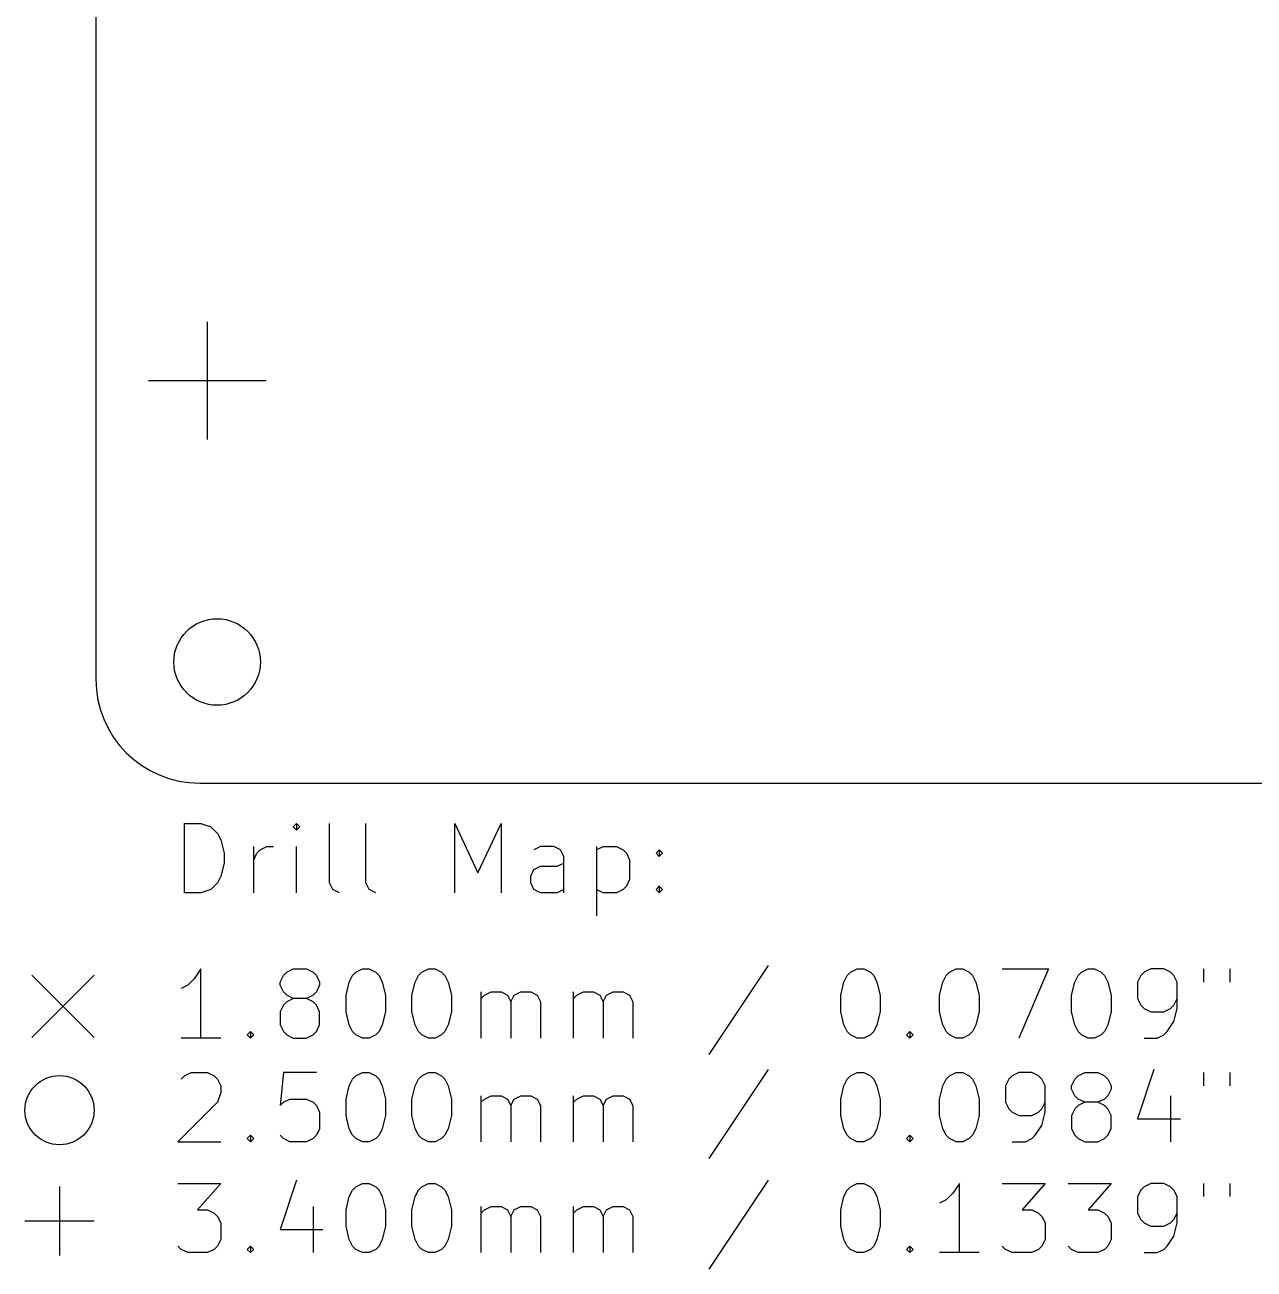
# Model space of a CAD drawing. Extents: x 2.28 to 5.04, y -5.56 to -2.72.
# Drawn here: x 2.281 to 3.679, y -5.553 to -4.137 of the extents above; entities that cross this region are included whole.
import ezdxf

# ---------------------------------------------------------------- set-up
doc = ezdxf.new("R2010")
doc.units = 0
doc.header["$MEASUREMENT"] = 0
doc.layers.add('BLACK', color=7, linetype='CONTINUOUS')

msp = doc.modelspace()

# ---------------------------------------------------------------- linework, layer by layer
at = {"layer": 'BLACK', "linetype": 'CONTINUOUS'}
for p, q in [((2.3622, -2.83465), (2.3622, -4.88189)), ((2.48886, -4.4752), (2.48886, -4.60906)), ((2.42193, -4.54213), (2.55579, -4.54213)), ((2.48031, -5), (4.80315, -5)), ((2.4629, -5.1246), (2.4629, -5.04586)), ((2.4629, -5.04586), (2.48165, -5.04586)), ((2.48165, -5.04586), (2.4929, -5.04961)), ((2.4929, -5.04961), (2.5004, -5.05711)), ((2.59039, -5.04586), (2.58664, -5.04961)), ((2.58664, -5.04961), (2.59039, -5.05336)), ((2.59414, -5.04961), (2.59039, -5.04586)), ((2.59039, -5.04586), (2.59039, -5.05336)), ((2.59039, -5.05336), (2.59414, -5.04961)), ((2.62788, -5.11335), (2.62788, -5.04586)), ((2.66913, -5.11335), (2.66913, -5.04586)), ((2.77037, -5.1246), (2.77037, -5.04586)), ((2.77037, -5.04586), (2.79661, -5.1021)), ((2.79661, -5.1021), (2.82286, -5.04586)), ((2.82286, -5.04586), (2.82286, -5.1246)), ((2.5004, -5.05711), (2.50415, -5.06461)), ((2.50415, -5.06461), (2.5079, -5.07961)), ((2.5079, -5.07961), (2.5079, -5.09085)), ((2.54164, -5.1246), (2.54164, -5.07211)), ((2.54164, -5.0871), (2.54539, -5.07961)), ((2.54539, -5.07961), (2.54914, -5.07586)), ((2.54914, -5.07586), (2.55664, -5.07211)), ((2.55664, -5.07211), (2.56414, -5.07211)), ((2.59039, -5.1246), (2.59039, -5.07211)), ((2.86785, -5.07211), (2.86035, -5.07586)), ((2.88285, -5.07211), (2.86785, -5.07211)), ((2.89035, -5.07586), (2.88285, -5.07211)), ((2.8941, -5.08336), (2.89035, -5.07586)), ((2.9316, -5.07211), (2.9316, -5.15085)), ((2.9316, -5.07586), (2.93909, -5.07211)), ((2.93909, -5.07211), (2.95409, -5.07211)), ((2.95409, -5.07211), (2.96159, -5.07586)), ((2.96159, -5.07586), (2.96534, -5.07961)), ((2.96534, -5.07961), (2.96909, -5.0871)), ((2.99909, -5.07961), (3.00284, -5.07586)), ((3.00284, -5.08336), (2.99909, -5.07961)), ((3.00284, -5.07586), (3.00659, -5.07961)), ((3.00284, -5.07586), (3.00284, -5.08336)), ((3.00659, -5.07961), (3.00284, -5.08336)), ((2.5079, -5.09085), (2.50415, -5.10585)), ((2.86035, -5.09835), (2.86785, -5.0946)), ((2.86785, -5.0946), (2.8866, -5.0946)), ((2.8866, -5.0946), (2.8941, -5.09085)), ((2.8941, -5.1246), (2.8941, -5.08336)), ((2.96909, -5.0871), (2.96909, -5.1096)), ((2.50415, -5.10585), (2.5004, -5.11335)), ((2.85661, -5.10585), (2.86035, -5.09835)), ((2.85661, -5.11335), (2.85661, -5.10585)), ((2.4929, -5.12085), (2.48165, -5.1246)), ((2.5004, -5.11335), (2.4929, -5.12085)), ((2.63163, -5.12085), (2.62788, -5.11335)), ((2.63913, -5.1246), (2.63163, -5.12085)), ((2.67288, -5.12085), (2.66913, -5.11335)), ((2.68038, -5.1246), (2.67288, -5.12085)), ((2.86035, -5.12085), (2.85661, -5.11335)), ((2.86785, -5.1246), (2.86035, -5.12085)), ((2.8941, -5.12085), (2.8866, -5.1246)), ((2.93909, -5.1246), (2.9316, -5.12085)), ((2.96159, -5.12085), (2.95409, -5.1246)), ((2.96534, -5.1171), (2.96159, -5.12085)), ((2.96909, -5.1096), (2.96534, -5.1171)), ((2.99909, -5.12085), (3.00284, -5.1171)), ((3.00284, -5.1246), (2.99909, -5.12085)), ((3.00284, -5.1171), (3.00659, -5.12085)), ((3.00284, -5.1171), (3.00284, -5.1246)), ((3.00659, -5.12085), (3.00284, -5.1246)), ((2.48165, -5.1246), (2.4629, -5.1246)), ((2.8866, -5.1246), (2.86785, -5.1246)), ((2.95409, -5.1246), (2.93909, -5.1246)), ((3.12657, -5.20746), (3.05908, -5.3087)), ((2.28937, -5.2185), (2.36024, -5.28937)), ((2.36024, -5.2185), (2.28937, -5.28937)), ((2.48165, -5.21121), (2.47415, -5.22246)), ((2.48165, -5.28995), (2.48165, -5.21121)), ((2.57164, -5.22621), (2.57539, -5.21871)), ((2.57539, -5.21871), (2.57914, -5.21496)), ((2.57914, -5.21496), (2.58664, -5.21121)), ((2.58664, -5.21121), (2.60164, -5.21121)), ((2.60164, -5.21121), (2.60914, -5.21496)), ((2.60914, -5.21496), (2.61289, -5.21871)), ((2.61289, -5.21871), (2.61664, -5.22621)), ((2.65038, -5.22621), (2.65413, -5.21871)), ((2.65413, -5.21871), (2.65788, -5.21496)), ((2.65788, -5.21496), (2.66538, -5.21121)), ((2.66538, -5.21121), (2.67288, -5.21121)), ((2.67288, -5.21121), (2.68038, -5.21496)), ((2.68038, -5.21496), (2.68413, -5.21871)), ((2.68413, -5.21871), (2.68788, -5.22621)), ((2.72537, -5.22621), (2.72912, -5.21871)), ((2.72912, -5.21871), (2.73287, -5.21496)), ((2.73287, -5.21496), (2.74037, -5.21121)), ((2.74037, -5.21121), (2.74787, -5.21121)), ((2.74787, -5.21121), (2.75537, -5.21496)), ((2.75537, -5.21496), (2.75912, -5.21871)), ((2.75912, -5.21871), (2.76287, -5.22621)), ((3.21281, -5.22621), (3.21656, -5.21871)), ((3.21656, -5.21871), (3.22031, -5.21496)), ((3.22031, -5.21496), (3.22781, -5.21121)), ((3.22781, -5.21121), (3.23531, -5.21121)), ((3.23531, -5.21121), (3.24281, -5.21496)), ((3.24281, -5.21496), (3.24656, -5.21871)), ((3.24656, -5.21871), (3.25031, -5.22621)), ((3.3253, -5.22621), (3.32905, -5.21871)), ((3.32905, -5.21871), (3.3328, -5.21496)), ((3.3328, -5.21496), (3.34029, -5.21121)), ((3.34029, -5.21121), (3.34779, -5.21121)), ((3.34779, -5.21121), (3.35529, -5.21496)), ((3.35529, -5.21496), (3.35904, -5.21871)), ((3.35904, -5.21871), (3.36279, -5.22621)), ((3.39279, -5.21121), (3.44528, -5.21121)), ((3.44528, -5.21121), (3.41154, -5.28995)), ((3.47528, -5.22621), (3.47903, -5.21871)), ((3.47903, -5.21871), (3.48278, -5.21496)), ((3.48278, -5.21496), (3.49028, -5.21121)), ((3.49028, -5.21121), (3.49777, -5.21121)), ((3.49777, -5.21121), (3.50527, -5.21496)), ((3.50527, -5.21496), (3.50902, -5.21871)), ((3.50902, -5.21871), (3.51277, -5.22621)), ((3.55027, -5.21871), (3.54652, -5.22621)), ((3.55402, -5.21496), (3.55027, -5.21871)), ((3.56152, -5.21121), (3.55402, -5.21496)), ((3.57652, -5.21121), (3.56152, -5.21121)), ((3.58401, -5.21496), (3.57652, -5.21121)), ((3.58776, -5.21871), (3.58401, -5.21496)), ((3.59151, -5.22621), (3.58776, -5.21871)), ((3.62151, -5.21121), (3.62151, -5.22621)), ((3.65151, -5.21121), (3.65151, -5.22621)), ((2.46665, -5.22996), (2.45915, -5.23371)), ((2.47415, -5.22246), (2.46665, -5.22996)), ((2.57164, -5.22996), (2.57164, -5.22621)), ((2.57539, -5.23746), (2.57164, -5.22996)), ((2.61664, -5.22996), (2.61289, -5.23746)), ((2.61664, -5.22621), (2.61664, -5.22996)), ((2.64663, -5.24121), (2.65038, -5.22621)), ((2.68788, -5.22621), (2.69163, -5.24121)), ((2.72162, -5.24121), (2.72537, -5.22621)), ((2.76287, -5.22621), (2.76662, -5.24121)), ((3.20906, -5.24121), (3.21281, -5.22621)), ((3.25031, -5.22621), (3.25406, -5.24121)), ((3.32155, -5.24121), (3.3253, -5.22621)), ((3.36279, -5.22621), (3.36654, -5.24121)), ((3.47153, -5.24121), (3.47528, -5.22621)), ((3.51277, -5.22621), (3.51652, -5.24121)), ((3.54652, -5.22621), (3.54652, -5.24496)), ((3.59151, -5.25621), (3.59151, -5.22621)), ((2.57914, -5.24121), (2.57539, -5.23746)), ((2.57914, -5.24871), (2.57539, -5.25246)), ((2.58664, -5.24496), (2.57914, -5.24121)), ((2.58664, -5.24496), (2.57914, -5.24871)), ((2.60164, -5.24496), (2.58664, -5.24496)), ((2.60914, -5.24121), (2.60164, -5.24496)), ((2.60914, -5.24871), (2.60164, -5.24496)), ((2.61289, -5.23746), (2.60914, -5.24121)), ((2.61289, -5.25246), (2.60914, -5.24871)), ((2.64663, -5.25996), (2.64663, -5.24121)), ((2.69163, -5.24121), (2.69163, -5.25996)), ((2.72162, -5.25996), (2.72162, -5.24121)), ((2.76662, -5.24121), (2.76662, -5.25996)), ((2.80036, -5.28995), (2.80036, -5.23746)), ((2.80036, -5.24496), (2.80411, -5.24121)), ((2.80411, -5.24121), (2.81161, -5.23746)), ((2.81161, -5.23746), (2.82286, -5.23746)), ((2.82286, -5.23746), (2.83036, -5.24121)), ((2.83036, -5.24121), (2.83411, -5.24871)), ((2.83411, -5.24871), (2.83786, -5.24121)), ((2.83411, -5.24871), (2.83411, -5.28995)), ((2.83786, -5.24121), (2.84536, -5.23746)), ((2.84536, -5.23746), (2.85661, -5.23746)), ((2.85661, -5.23746), (2.8641, -5.24121)), ((2.8641, -5.24121), (2.86785, -5.24871)), ((2.86785, -5.24871), (2.86785, -5.28995)), ((2.90535, -5.28995), (2.90535, -5.23746)), ((2.90535, -5.24496), (2.9091, -5.24121)), ((2.9091, -5.24121), (2.9166, -5.23746)), ((2.9166, -5.23746), (2.92785, -5.23746)), ((2.92785, -5.23746), (2.93535, -5.24121)), ((2.93535, -5.24121), (2.93909, -5.24871)), ((2.93909, -5.24871), (2.94284, -5.24121)), ((2.93909, -5.24871), (2.93909, -5.28995)), ((2.94284, -5.24121), (2.95034, -5.23746)), ((2.95034, -5.23746), (2.96159, -5.23746)), ((2.96159, -5.23746), (2.96909, -5.24121)), ((2.96909, -5.24121), (2.97284, -5.24871)), ((2.97284, -5.24871), (2.97284, -5.28995)), ((3.20906, -5.25996), (3.20906, -5.24121)), ((3.25406, -5.24121), (3.25406, -5.25996)), ((3.32155, -5.25996), (3.32155, -5.24121)), ((3.36654, -5.24121), (3.36654, -5.25996)), ((3.47153, -5.25996), (3.47153, -5.24121)), ((3.51652, -5.24121), (3.51652, -5.25996)), ((3.54652, -5.24496), (3.55027, -5.25246)), ((3.58776, -5.25246), (3.59151, -5.24496)), ((2.57539, -5.25246), (2.57164, -5.25996)), ((2.57164, -5.25996), (2.57164, -5.27496)), ((2.61664, -5.25996), (2.61289, -5.25246)), ((2.61664, -5.27496), (2.61664, -5.25996)), ((2.65038, -5.27496), (2.64663, -5.25996)), ((2.69163, -5.25996), (2.68788, -5.27496)), ((2.72537, -5.27496), (2.72162, -5.25996)), ((2.76662, -5.25996), (2.76287, -5.27496)), ((3.21281, -5.27496), (3.20906, -5.25996)), ((3.25406, -5.25996), (3.25031, -5.27496)), ((3.3253, -5.27496), (3.32155, -5.25996)), ((3.36654, -5.25996), (3.36279, -5.27496)), ((3.47528, -5.27496), (3.47153, -5.25996)), ((3.51652, -5.25996), (3.51277, -5.27496)), ((3.55027, -5.25246), (3.55402, -5.25621)), ((3.55402, -5.25621), (3.56152, -5.25996)), ((3.56152, -5.25996), (3.57652, -5.25996)), ((3.57652, -5.25996), (3.58401, -5.25621)), ((3.58401, -5.25621), (3.58776, -5.25246)), ((3.58776, -5.27121), (3.59151, -5.25621)), ((2.57164, -5.27496), (2.57539, -5.28246)), ((2.61289, -5.28246), (2.61664, -5.27496)), ((2.65413, -5.28246), (2.65038, -5.27496)), ((2.68788, -5.27496), (2.68413, -5.28246)), ((2.72912, -5.28246), (2.72537, -5.27496)), ((2.76287, -5.27496), (2.75912, -5.28246)), ((3.21656, -5.28246), (3.21281, -5.27496)), ((3.25031, -5.27496), (3.24656, -5.28246)), ((3.32905, -5.28246), (3.3253, -5.27496)), ((3.36279, -5.27496), (3.35904, -5.28246)), ((3.47903, -5.28246), (3.47528, -5.27496)), ((3.51277, -5.27496), (3.50902, -5.28246)), ((3.58026, -5.28246), (3.58776, -5.27121)), ((2.50415, -5.28995), (2.45915, -5.28995)), ((2.53415, -5.2862), (2.53789, -5.28246)), ((2.53789, -5.28995), (2.53415, -5.2862)), ((2.53789, -5.28246), (2.54164, -5.2862)), ((2.53789, -5.28246), (2.53789, -5.28995)), ((2.54164, -5.2862), (2.53789, -5.28995)), ((2.57539, -5.28246), (2.57914, -5.2862)), ((2.57914, -5.2862), (2.58664, -5.28995)), ((2.58664, -5.28995), (2.60164, -5.28995)), ((2.60164, -5.28995), (2.60914, -5.2862)), ((2.60914, -5.2862), (2.61289, -5.28246)), ((2.65788, -5.2862), (2.65413, -5.28246)), ((2.66538, -5.28995), (2.65788, -5.2862)), ((2.67288, -5.28995), (2.66538, -5.28995)), ((2.68038, -5.2862), (2.67288, -5.28995)), ((2.68413, -5.28246), (2.68038, -5.2862)), ((2.73287, -5.2862), (2.72912, -5.28246)), ((2.74037, -5.28995), (2.73287, -5.2862)), ((2.74787, -5.28995), (2.74037, -5.28995)), ((2.75537, -5.2862), (2.74787, -5.28995)), ((2.75912, -5.28246), (2.75537, -5.2862)), ((3.22031, -5.2862), (3.21656, -5.28246)), ((3.22781, -5.28995), (3.22031, -5.2862)), ((3.23531, -5.28995), (3.22781, -5.28995)), ((3.24281, -5.2862), (3.23531, -5.28995)), ((3.24656, -5.28246), (3.24281, -5.2862)), ((3.28405, -5.2862), (3.2878, -5.28246)), ((3.2878, -5.28995), (3.28405, -5.2862)), ((3.2878, -5.28246), (3.29155, -5.2862)), ((3.2878, -5.28246), (3.2878, -5.28995)), ((3.29155, -5.2862), (3.2878, -5.28995)), ((3.3328, -5.2862), (3.32905, -5.28246)), ((3.34029, -5.28995), (3.3328, -5.2862)), ((3.34779, -5.28995), (3.34029, -5.28995)), ((3.35529, -5.2862), (3.34779, -5.28995)), ((3.35904, -5.28246), (3.35529, -5.2862)), ((3.48278, -5.2862), (3.47903, -5.28246)), ((3.49028, -5.28995), (3.48278, -5.2862)), ((3.49777, -5.28995), (3.49028, -5.28995)), ((3.50527, -5.2862), (3.49777, -5.28995)), ((3.50902, -5.28246), (3.50527, -5.2862)), ((3.55402, -5.28995), (3.56902, -5.28995)), ((3.56902, -5.28995), (3.57652, -5.2862)), ((3.57652, -5.2862), (3.58026, -5.28246)), ((2.45915, -5.33682), (2.4629, -5.33307)), ((2.4629, -5.33307), (2.4704, -5.32932)), ((2.4704, -5.32932), (2.48915, -5.32932)), ((2.48915, -5.32932), (2.49665, -5.33307)), ((2.49665, -5.33307), (2.5004, -5.33682)), ((2.57539, -5.32932), (2.57164, -5.36682)), ((2.61289, -5.32932), (2.57539, -5.32932)), ((2.65413, -5.33682), (2.65788, -5.33307)), ((2.65788, -5.33307), (2.66538, -5.32932)), ((2.66538, -5.32932), (2.67288, -5.32932)), ((2.67288, -5.32932), (2.68038, -5.33307)), ((2.68038, -5.33307), (2.68413, -5.33682)), ((2.72912, -5.33682), (2.73287, -5.33307)), ((2.73287, -5.33307), (2.74037, -5.32932)), ((2.74037, -5.32932), (2.74787, -5.32932)), ((2.74787, -5.32932), (2.75537, -5.33307)), ((2.75537, -5.33307), (2.75912, -5.33682)), ((3.12657, -5.32557), (3.05908, -5.42681)), ((3.21656, -5.33682), (3.22031, -5.33307)), ((3.22031, -5.33307), (3.22781, -5.32932)), ((3.22781, -5.32932), (3.23531, -5.32932)), ((3.23531, -5.32932), (3.24281, -5.33307)), ((3.24281, -5.33307), (3.24656, -5.33682)), ((3.32905, -5.33682), (3.3328, -5.33307)), ((3.3328, -5.33307), (3.34029, -5.32932)), ((3.34029, -5.32932), (3.34779, -5.32932)), ((3.34779, -5.32932), (3.35529, -5.33307)), ((3.35529, -5.33307), (3.35904, -5.33682)), ((3.40404, -5.33307), (3.40029, -5.33682)), ((3.41154, -5.32932), (3.40404, -5.33307)), ((3.42653, -5.32932), (3.41154, -5.32932)), ((3.43403, -5.33307), (3.42653, -5.32932)), ((3.43778, -5.33682), (3.43403, -5.33307)), ((3.47528, -5.33682), (3.47903, -5.33307)), ((3.47903, -5.33307), (3.48653, -5.32932)), ((3.48653, -5.32932), (3.50152, -5.32932)), ((3.50152, -5.32932), (3.50902, -5.33307)), ((3.50902, -5.33307), (3.51277, -5.33682)), ((3.56527, -5.32557), (3.54652, -5.38182)), ((3.62151, -5.32932), (3.62151, -5.34432)), ((3.65151, -5.32932), (3.65151, -5.34432)), ((2.5004, -5.33682), (2.50415, -5.34432)), ((2.50415, -5.34432), (2.50415, -5.35182)), ((2.64663, -5.35932), (2.65038, -5.34432)), ((2.65038, -5.34432), (2.65413, -5.33682)), ((2.68413, -5.33682), (2.68788, -5.34432)), ((2.68788, -5.34432), (2.69163, -5.35932)), ((2.72162, -5.35932), (2.72537, -5.34432)), ((2.72537, -5.34432), (2.72912, -5.33682)), ((2.75912, -5.33682), (2.76287, -5.34432)), ((2.76287, -5.34432), (2.76662, -5.35932)), ((3.20906, -5.35932), (3.21281, -5.34432)), ((3.21281, -5.34432), (3.21656, -5.33682)), ((3.24656, -5.33682), (3.25031, -5.34432)), ((3.25031, -5.34432), (3.25406, -5.35932)), ((3.32155, -5.35932), (3.3253, -5.34432)), ((3.3253, -5.34432), (3.32905, -5.33682)), ((3.35904, -5.33682), (3.36279, -5.34432)), ((3.36279, -5.34432), (3.36654, -5.35932)), ((3.40029, -5.33682), (3.39654, -5.34432)), ((3.39654, -5.34432), (3.39654, -5.36307)), ((3.44153, -5.34432), (3.43778, -5.33682)), ((3.44153, -5.37432), (3.44153, -5.34432)), ((3.47153, -5.34432), (3.47528, -5.33682)), ((3.47153, -5.34807), (3.47153, -5.34432)), ((3.47528, -5.35557), (3.47153, -5.34807)), ((3.51277, -5.33682), (3.51652, -5.34432)), ((3.51652, -5.34807), (3.51277, -5.35557)), ((3.51652, -5.34432), (3.51652, -5.34807)), ((2.5004, -5.36307), (2.45541, -5.40806)), ((2.50415, -5.35182), (2.5004, -5.36307)), ((2.57164, -5.36682), (2.57539, -5.36307)), ((2.57539, -5.36307), (2.58289, -5.35932)), ((2.58289, -5.35932), (2.60164, -5.35932)), ((2.60164, -5.35932), (2.60914, -5.36307)), ((2.60914, -5.36307), (2.61289, -5.36682)), ((2.64663, -5.37807), (2.64663, -5.35932)), ((2.69163, -5.35932), (2.69163, -5.37807)), ((2.72162, -5.37807), (2.72162, -5.35932)), ((2.76662, -5.35932), (2.76662, -5.37807)), ((2.80036, -5.40806), (2.80036, -5.35557)), ((2.80036, -5.36307), (2.80411, -5.35932)), ((2.80411, -5.35932), (2.81161, -5.35557)), ((2.81161, -5.35557), (2.82286, -5.35557)), ((2.82286, -5.35557), (2.83036, -5.35932)), ((2.83036, -5.35932), (2.83411, -5.36682)), ((2.83411, -5.36682), (2.83786, -5.35932)), ((2.83786, -5.35932), (2.84536, -5.35557)), ((2.84536, -5.35557), (2.85661, -5.35557)), ((2.85661, -5.35557), (2.8641, -5.35932)), ((2.8641, -5.35932), (2.86785, -5.36682)), ((2.90535, -5.40806), (2.90535, -5.35557)), ((2.90535, -5.36307), (2.9091, -5.35932)), ((2.9091, -5.35932), (2.9166, -5.35557)), ((2.9166, -5.35557), (2.92785, -5.35557)), ((2.92785, -5.35557), (2.93535, -5.35932)), ((2.93535, -5.35932), (2.93909, -5.36682)), ((2.93909, -5.36682), (2.94284, -5.35932)), ((2.94284, -5.35932), (2.95034, -5.35557)), ((2.95034, -5.35557), (2.96159, -5.35557)), ((2.96159, -5.35557), (2.96909, -5.35932)), ((2.96909, -5.35932), (2.97284, -5.36682)), ((3.20906, -5.37807), (3.20906, -5.35932)), ((3.25406, -5.35932), (3.25406, -5.37807)), ((3.32155, -5.37807), (3.32155, -5.35932)), ((3.36654, -5.35932), (3.36654, -5.37807)), ((3.39654, -5.36307), (3.40029, -5.37057)), ((3.43778, -5.37057), (3.44153, -5.36307)), ((3.47903, -5.35932), (3.47528, -5.35557)), ((3.48653, -5.36307), (3.47903, -5.35932)), ((3.48653, -5.36307), (3.47903, -5.36682)), ((3.50152, -5.36307), (3.48653, -5.36307)), ((3.50902, -5.35932), (3.50152, -5.36307)), ((3.50902, -5.36682), (3.50152, -5.36307)), ((3.51277, -5.35557), (3.50902, -5.35932)), ((3.58401, -5.35557), (3.58401, -5.40806)), ((2.61289, -5.36682), (2.61664, -5.37432)), ((2.61664, -5.37432), (2.61664, -5.39307)), ((2.65038, -5.39307), (2.64663, -5.37807)), ((2.69163, -5.37807), (2.68788, -5.39307)), ((2.72537, -5.39307), (2.72162, -5.37807)), ((2.76662, -5.37807), (2.76287, -5.39307)), ((2.83411, -5.36682), (2.83411, -5.40806)), ((2.86785, -5.36682), (2.86785, -5.40806)), ((2.93909, -5.36682), (2.93909, -5.40806)), ((2.97284, -5.36682), (2.97284, -5.40806)), ((3.21281, -5.39307), (3.20906, -5.37807)), ((3.25406, -5.37807), (3.25031, -5.39307)), ((3.3253, -5.39307), (3.32155, -5.37807)), ((3.36654, -5.37807), (3.36279, -5.39307)), ((3.40029, -5.37057), (3.40404, -5.37432)), ((3.40404, -5.37432), (3.41154, -5.37807)), ((3.41154, -5.37807), (3.42653, -5.37807)), ((3.42653, -5.37807), (3.43403, -5.37432)), ((3.43403, -5.37432), (3.43778, -5.37057)), ((3.43778, -5.38932), (3.44153, -5.37432)), ((3.47528, -5.37057), (3.47153, -5.37807)), ((3.47153, -5.37807), (3.47153, -5.39307)), ((3.47903, -5.36682), (3.47528, -5.37057)), ((3.51277, -5.37057), (3.50902, -5.36682)), ((3.51652, -5.37807), (3.51277, -5.37057)), ((3.51652, -5.39307), (3.51652, -5.37807)), ((3.43028, -5.40057), (3.43778, -5.38932)), ((3.54652, -5.38182), (3.59526, -5.38182)), ((2.53415, -5.40431), (2.53789, -5.40057)), ((2.53789, -5.40806), (2.53415, -5.40431)), ((2.53789, -5.40057), (2.54164, -5.40431)), ((2.53789, -5.40057), (2.53789, -5.40806)), ((2.54164, -5.40431), (2.53789, -5.40806)), ((2.57539, -5.40431), (2.57164, -5.40057)), ((2.58289, -5.40806), (2.57539, -5.40431)), ((2.60914, -5.40431), (2.60164, -5.40806)), ((2.61289, -5.40057), (2.60914, -5.40431)), ((2.61664, -5.39307), (2.61289, -5.40057)), ((2.65413, -5.40057), (2.65038, -5.39307)), ((2.65788, -5.40431), (2.65413, -5.40057)), ((2.66538, -5.40806), (2.65788, -5.40431)), ((2.68038, -5.40431), (2.67288, -5.40806)), ((2.68413, -5.40057), (2.68038, -5.40431)), ((2.68788, -5.39307), (2.68413, -5.40057)), ((2.72912, -5.40057), (2.72537, -5.39307)), ((2.73287, -5.40431), (2.72912, -5.40057)), ((2.74037, -5.40806), (2.73287, -5.40431)), ((2.75537, -5.40431), (2.74787, -5.40806)), ((2.75912, -5.40057), (2.75537, -5.40431)), ((2.76287, -5.39307), (2.75912, -5.40057)), ((3.21656, -5.40057), (3.21281, -5.39307)), ((3.22031, -5.40431), (3.21656, -5.40057)), ((3.22781, -5.40806), (3.22031, -5.40431)), ((3.24281, -5.40431), (3.23531, -5.40806)), ((3.24656, -5.40057), (3.24281, -5.40431)), ((3.25031, -5.39307), (3.24656, -5.40057)), ((3.28405, -5.40431), (3.2878, -5.40057)), ((3.2878, -5.40806), (3.28405, -5.40431)), ((3.2878, -5.40057), (3.29155, -5.40431)), ((3.2878, -5.40057), (3.2878, -5.40806)), ((3.29155, -5.40431), (3.2878, -5.40806)), ((3.32905, -5.40057), (3.3253, -5.39307)), ((3.3328, -5.40431), (3.32905, -5.40057)), ((3.34029, -5.40806), (3.3328, -5.40431)), ((3.35529, -5.40431), (3.34779, -5.40806)), ((3.35904, -5.40057), (3.35529, -5.40431)), ((3.36279, -5.39307), (3.35904, -5.40057)), ((3.41903, -5.40806), (3.42653, -5.40431)), ((3.42653, -5.40431), (3.43028, -5.40057)), ((3.47153, -5.39307), (3.47528, -5.40057)), ((3.47528, -5.40057), (3.47903, -5.40431)), ((3.47903, -5.40431), (3.48653, -5.40806)), ((3.50152, -5.40806), (3.50902, -5.40431)), ((3.50902, -5.40431), (3.51277, -5.40057)), ((3.51277, -5.40057), (3.51652, -5.39307)), ((2.45541, -5.40806), (2.50415, -5.40806)), ((2.60164, -5.40806), (2.58289, -5.40806)), ((2.67288, -5.40806), (2.66538, -5.40806)), ((2.74787, -5.40806), (2.74037, -5.40806)), ((3.23531, -5.40806), (3.22781, -5.40806)), ((3.34779, -5.40806), (3.34029, -5.40806)), ((3.40404, -5.40806), (3.41903, -5.40806)), ((3.48653, -5.40806), (3.50152, -5.40806)), ((2.32087, -5.45866), (2.32087, -5.5374)), ((2.45541, -5.45531), (2.50415, -5.45531)), ((2.50415, -5.45531), (2.4779, -5.4853)), ((2.59039, -5.45156), (2.57164, -5.5078)), ((2.65038, -5.47031), (2.65413, -5.46281)), ((2.65413, -5.46281), (2.65788, -5.45906)), ((2.65788, -5.45906), (2.66538, -5.45531)), ((2.66538, -5.45531), (2.67288, -5.45531)), ((2.67288, -5.45531), (2.68038, -5.45906)), ((2.68038, -5.45906), (2.68413, -5.46281)), ((2.68413, -5.46281), (2.68788, -5.47031)), ((2.72537, -5.47031), (2.72912, -5.46281)), ((2.72912, -5.46281), (2.73287, -5.45906)), ((2.73287, -5.45906), (2.74037, -5.45531)), ((2.74037, -5.45531), (2.74787, -5.45531)), ((2.74787, -5.45531), (2.75537, -5.45906)), ((2.75537, -5.45906), (2.75912, -5.46281)), ((2.75912, -5.46281), (2.76287, -5.47031)), ((3.12657, -5.45156), (3.05908, -5.5528)), ((3.21281, -5.47031), (3.21656, -5.46281)), ((3.21656, -5.46281), (3.22031, -5.45906)), ((3.22031, -5.45906), (3.22781, -5.45531)), ((3.22781, -5.45531), (3.23531, -5.45531)), ((3.23531, -5.45531), (3.24281, -5.45906)), ((3.24281, -5.45906), (3.24656, -5.46281)), ((3.24656, -5.46281), (3.25031, -5.47031)), ((3.34404, -5.45531), (3.33655, -5.46656)), ((3.34404, -5.53405), (3.34404, -5.45531)), ((3.39279, -5.45531), (3.44153, -5.45531)), ((3.44153, -5.45531), (3.41529, -5.4853)), ((3.46778, -5.45531), (3.51652, -5.45531)), ((3.51652, -5.45531), (3.49028, -5.4853)), ((3.55027, -5.46281), (3.54652, -5.47031)), ((3.55402, -5.45906), (3.55027, -5.46281)), ((3.56152, -5.45531), (3.55402, -5.45906)), ((3.57652, -5.45531), (3.56152, -5.45531)), ((3.58401, -5.45906), (3.57652, -5.45531)), ((3.58776, -5.46281), (3.58401, -5.45906)), ((3.59151, -5.47031), (3.58776, -5.46281)), ((3.62151, -5.45531), (3.62151, -5.47031)), ((3.65151, -5.45531), (3.65151, -5.47031)), ((2.64663, -5.4853), (2.65038, -5.47031)), ((2.68788, -5.47031), (2.69163, -5.4853)), ((2.72162, -5.4853), (2.72537, -5.47031)), ((2.76287, -5.47031), (2.76662, -5.4853)), ((3.20906, -5.4853), (3.21281, -5.47031)), ((3.25031, -5.47031), (3.25406, -5.4853)), ((3.32905, -5.47406), (3.32155, -5.47781)), ((3.33655, -5.46656), (3.32905, -5.47406)), ((3.54652, -5.47031), (3.54652, -5.48905)), ((3.59151, -5.5003), (3.59151, -5.47031)), ((2.4779, -5.4853), (2.48915, -5.4853)), ((2.48915, -5.4853), (2.49665, -5.48905)), ((2.49665, -5.48905), (2.5004, -5.4928)), ((2.60914, -5.48156), (2.60914, -5.53405)), ((2.64663, -5.50405), (2.64663, -5.4853)), ((2.69163, -5.4853), (2.69163, -5.50405)), ((2.72162, -5.50405), (2.72162, -5.4853)), ((2.76662, -5.4853), (2.76662, -5.50405)), ((2.80036, -5.53405), (2.80036, -5.48156)), ((2.80036, -5.48905), (2.80411, -5.4853)), ((2.80411, -5.4853), (2.81161, -5.48156)), ((2.81161, -5.48156), (2.82286, -5.48156)), ((2.82286, -5.48156), (2.83036, -5.4853)), ((2.83036, -5.4853), (2.83411, -5.4928)), ((2.83411, -5.4928), (2.83786, -5.4853)), ((2.83786, -5.4853), (2.84536, -5.48156)), ((2.84536, -5.48156), (2.85661, -5.48156)), ((2.85661, -5.48156), (2.8641, -5.4853)), ((2.8641, -5.4853), (2.86785, -5.4928)), ((2.90535, -5.53405), (2.90535, -5.48156)), ((2.90535, -5.48905), (2.9091, -5.4853)), ((2.9091, -5.4853), (2.9166, -5.48156)), ((2.9166, -5.48156), (2.92785, -5.48156)), ((2.92785, -5.48156), (2.93535, -5.4853)), ((2.93535, -5.4853), (2.93909, -5.4928)), ((2.93909, -5.4928), (2.94284, -5.4853)), ((2.94284, -5.4853), (2.95034, -5.48156)), ((2.95034, -5.48156), (2.96159, -5.48156)), ((2.96159, -5.48156), (2.96909, -5.4853)), ((2.96909, -5.4853), (2.97284, -5.4928)), ((3.20906, -5.50405), (3.20906, -5.4853)), ((3.25406, -5.4853), (3.25406, -5.50405)), ((3.41529, -5.4853), (3.42653, -5.4853)), ((3.42653, -5.4853), (3.43403, -5.48905)), ((3.43403, -5.48905), (3.43778, -5.4928)), ((3.49028, -5.4853), (3.50152, -5.4853)), ((3.50152, -5.4853), (3.50902, -5.48905)), ((3.50902, -5.48905), (3.51277, -5.4928)), ((3.54652, -5.48905), (3.55027, -5.49655)), ((3.58776, -5.49655), (3.59151, -5.48905)), ((2.2815, -5.49803), (2.36024, -5.49803)), ((2.5004, -5.4928), (2.50415, -5.5003)), ((2.50415, -5.5003), (2.50415, -5.51905)), ((2.65038, -5.51905), (2.64663, -5.50405)), ((2.69163, -5.50405), (2.68788, -5.51905)), ((2.72537, -5.51905), (2.72162, -5.50405)), ((2.76662, -5.50405), (2.76287, -5.51905)), ((2.83411, -5.4928), (2.83411, -5.53405)), ((2.86785, -5.4928), (2.86785, -5.53405)), ((2.93909, -5.4928), (2.93909, -5.53405)), ((2.97284, -5.4928), (2.97284, -5.53405)), ((3.21281, -5.51905), (3.20906, -5.50405)), ((3.25406, -5.50405), (3.25031, -5.51905)), ((3.43778, -5.4928), (3.44153, -5.5003)), ((3.44153, -5.5003), (3.44153, -5.51905)), ((3.51277, -5.4928), (3.51652, -5.5003)), ((3.51652, -5.5003), (3.51652, -5.51905)), ((3.55027, -5.49655), (3.55402, -5.5003)), ((3.55402, -5.5003), (3.56152, -5.50405)), ((3.56152, -5.50405), (3.57652, -5.50405)), ((3.57652, -5.50405), (3.58401, -5.5003)), ((3.58401, -5.5003), (3.58776, -5.49655)), ((3.58776, -5.5153), (3.59151, -5.5003)), ((2.50415, -5.51905), (2.5004, -5.52655)), ((2.57164, -5.5078), (2.62038, -5.5078)), ((2.65413, -5.52655), (2.65038, -5.51905)), ((2.68788, -5.51905), (2.68413, -5.52655)), ((2.72912, -5.52655), (2.72537, -5.51905)), ((2.76287, -5.51905), (2.75912, -5.52655)), ((3.21656, -5.52655), (3.21281, -5.51905)), ((3.25031, -5.51905), (3.24656, -5.52655)), ((3.44153, -5.51905), (3.43778, -5.52655)), ((3.51652, -5.51905), (3.51277, -5.52655)), ((3.58026, -5.52655), (3.58776, -5.5153)), ((2.45915, -5.5303), (2.45541, -5.52655)), ((2.46665, -5.53405), (2.45915, -5.5303)), ((2.49665, -5.5303), (2.48915, -5.53405)), ((2.5004, -5.52655), (2.49665, -5.5303)), ((2.53415, -5.5303), (2.53789, -5.52655)), ((2.53789, -5.53405), (2.53415, -5.5303)), ((2.53789, -5.52655), (2.54164, -5.5303)), ((2.53789, -5.52655), (2.53789, -5.53405)), ((2.54164, -5.5303), (2.53789, -5.53405)), ((2.65788, -5.5303), (2.65413, -5.52655)), ((2.66538, -5.53405), (2.65788, -5.5303)), ((2.68038, -5.5303), (2.67288, -5.53405)), ((2.68413, -5.52655), (2.68038, -5.5303)), ((2.73287, -5.5303), (2.72912, -5.52655)), ((2.74037, -5.53405), (2.73287, -5.5303)), ((2.75537, -5.5303), (2.74787, -5.53405)), ((2.75912, -5.52655), (2.75537, -5.5303)), ((3.22031, -5.5303), (3.21656, -5.52655)), ((3.22781, -5.53405), (3.22031, -5.5303)), ((3.24281, -5.5303), (3.23531, -5.53405)), ((3.24656, -5.52655), (3.24281, -5.5303)), ((3.28405, -5.5303), (3.2878, -5.52655)), ((3.2878, -5.53405), (3.28405, -5.5303)), ((3.2878, -5.52655), (3.29155, -5.5303)), ((3.2878, -5.52655), (3.2878, -5.53405)), ((3.29155, -5.5303), (3.2878, -5.53405)), ((3.39654, -5.5303), (3.39279, -5.52655)), ((3.40404, -5.53405), (3.39654, -5.5303)), ((3.43403, -5.5303), (3.42653, -5.53405)), ((3.43778, -5.52655), (3.43403, -5.5303)), ((3.47153, -5.5303), (3.46778, -5.52655)), ((3.47903, -5.53405), (3.47153, -5.5303)), ((3.50902, -5.5303), (3.50152, -5.53405)), ((3.51277, -5.52655), (3.50902, -5.5303)), ((3.56902, -5.53405), (3.57652, -5.5303)), ((3.57652, -5.5303), (3.58026, -5.52655)), ((2.48915, -5.53405), (2.46665, -5.53405)), ((2.67288, -5.53405), (2.66538, -5.53405)), ((2.74787, -5.53405), (2.74037, -5.53405)), ((3.23531, -5.53405), (3.22781, -5.53405)), ((3.36654, -5.53405), (3.32155, -5.53405)), ((3.42653, -5.53405), (3.40404, -5.53405)), ((3.50152, -5.53405), (3.47903, -5.53405)), ((3.55402, -5.53405), (3.56902, -5.53405))]:
    msp.add_line(p, q, dxfattribs=at)
at = {"layer": 'BLACK'}
for centre, radius in [((2.5, -4.8622), 0.04921), ((2.32087, -5.37205), 0.03937)]:
    msp.add_circle(centre, radius, dxfattribs=at)
msp.add_arc((2.48031, -4.88189), 0.11811, -180, -90, dxfattribs=at)

doc.saveas('drawing.dxf')
